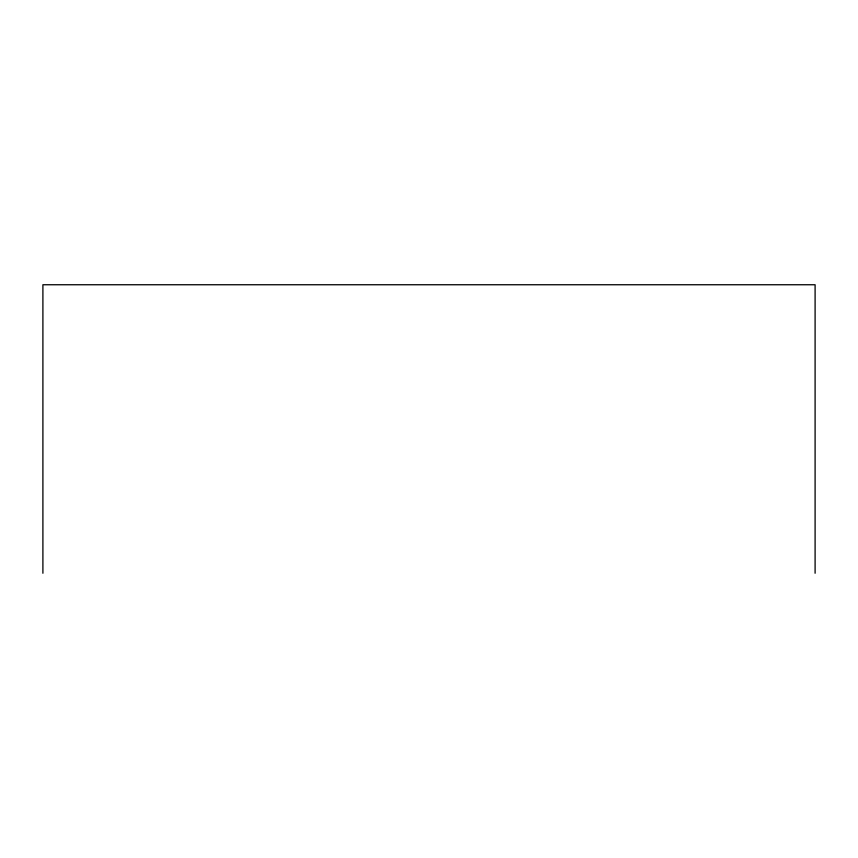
<?xml version="1.0" encoding="UTF-8"?>
<svg xmlns="http://www.w3.org/2000/svg" width="858" height="858" viewBox="0 0 858 858"><rect width="100%" height="100%" fill="white"/><g stroke="black" fill="none" stroke-linecap="round" stroke-linejoin="round"><path stroke-width="1.29" d="M815.1 573.251L815.1 284.749L42.9 284.749L42.9 573.251"/></g></svg>
